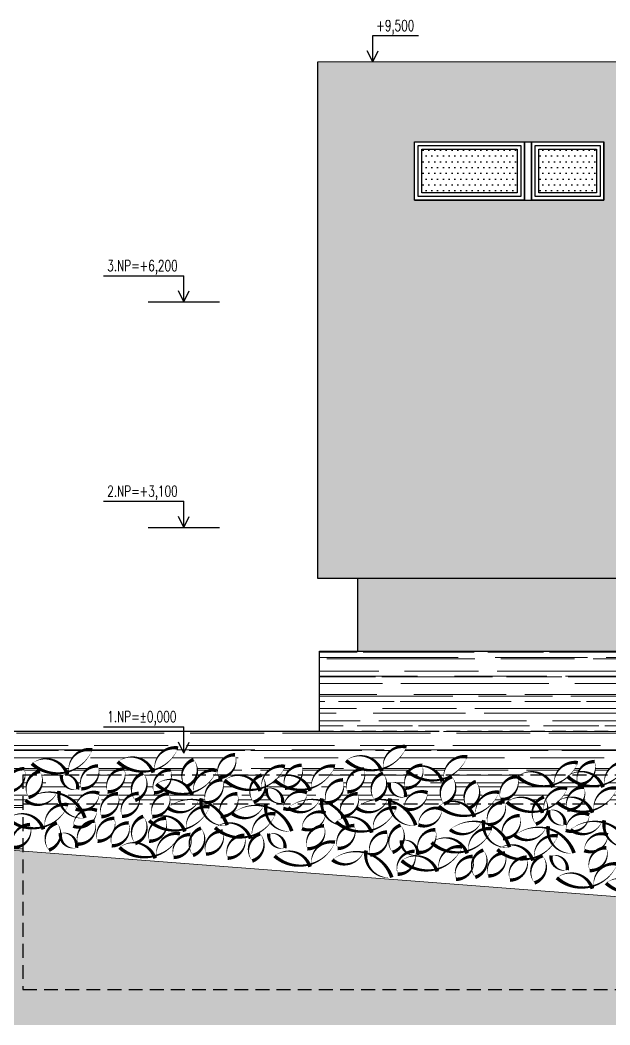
# Model space of a CAD drawing. Header units: metres. Extents: x -442 to 316, y -503 to 125.
# Drawn here: x -19.53 to -11.43, y 16.29 to 30.1 of the extents above; entities that cross this region are included whole.
import ezdxf

# ---------------------------------------------------------------- set-up
doc = ezdxf.new("R2010")
doc.units = ezdxf.units.M
doc.linetypes.add('DASHED', pattern=[19.05, 12.7, -6.35])
for name, color, linetype in [('popis', 6, 'Continuous'), ('SRAFA', 251, 'Continuous'), ('SRAFY', 3, 'Continuous'), ('zariz.predmety', 203, 'Continuous'), ('ZDIVO', 1, 'Continuous')]:
    doc.layers.add(name, color=color, linetype=linetype)
doc.styles.add('ROMANS', font='romans.shx', dxfattribs={"width": 0.7})

msp = doc.modelspace()

# ---------------------------------------------------------------- hatches: boundary and pattern name
at = {"layer": 'SRAFA', "linetype": 'Continuous'}
msp.add_hatch(color=256, dxfattribs=at).paths.add_polyline_path([(-35.530865, 19.774438), (-35.530865, 16.287732), (5.933, 16.287732), (5.933, 17.274438), (3.108387, 17.274438), (3.108387, 17.474438), (1.867037, 17.474438), (-5.132963, 17.614438), (-7.006338, 17.716752), (-24.302963, 19.049174), (-33.717793, 19.774438)])
at = {"layer": 'SRAFY', "linetype": 'Continuous'}
h = msp.add_hatch(dxfattribs=at)
h.set_pattern_fill('DOTS', color=256, scale=0.05, style=0)
h.set_pattern_definition([(0, (52.28478, 194.20546), (0.0396875, 0.079375), [0, -0.079375])])
h.paths.add_polyline_path([(-14.012963, 28.324438), (-12.702963, 28.324438), (-12.702963, 27.724438), (-14.012963, 27.724438)])
h = msp.add_hatch(dxfattribs=at)
h.set_pattern_fill('DOTS', color=256, scale=0.05, style=0)
h.set_pattern_definition([(0, (53.37478, 194.20546), (0.0396875, 0.079375), [0, -0.079375])])
h.paths.add_polyline_path([(-12.402963, 28.324438), (-11.612963, 28.324438), (-11.612963, 27.724438), (-12.402963, 27.724438)])
at = {"layer": 'SRAFY', "linetype": 'Continuous', "lineweight": 0}
msp.add_hatch(color=252, dxfattribs=at).paths.add_polyline_path([(-14.892963, 22.424438), (-14.892963, 21.424438), (-10.062963, 21.424438), (-10.062963, 22.424438)])
h = msp.add_hatch(dxfattribs=at)
h.set_pattern_fill('AR-RROOF', color=256, scale=0.01, style=0)
h.paths.add_polyline_path([(-5.382963, 20.324438), (-5.382963, 21.424438), (-15.417963, 21.424438), (-15.417963, 20.324438)])
h = msp.add_hatch(dxfattribs=at)
h.set_pattern_fill('AR-RROOF', color=256, scale=0.01, style=0)
h.paths.add_polyline_path([(-5.382963, 20.324438), (-15.417963, 20.324438), (-24.302963, 20.324438), (-24.302963, 19.90559, 0.000375952), (-24.302645, 19.905326, -0.221401291), (-23.875762, 20.008029, 0.017026921), (-23.868915, 20.025435, 0.627219539), (-23.836879, 20.039073, 0.031518356), (-23.842953, 20.000275, -0.030431924), (-23.783021, 19.980058, -0.510351036), (-23.550729, 20.286501, -0.501395592), (-23.766238, 19.972888, -0.188923993), (-23.500424, 19.702062, -0.109661285), (-23.399502, 19.722188, -0.395215045), (-23.533443, 19.42647, -0.074808976), (-23.378878, 19.418684, 0.017026921), (-23.372032, 19.43609, 0.627219539), (-23.339995, 19.449728, 0.031518356), (-23.346069, 19.41093, -0.110655578), (-23.144873, 19.304923, -0.454609068), (-22.827576, 19.470291, -0.426018166), (-23.08012, 19.239009, -0.034261703), (-23.038809, 19.181029, -0.195507095), (-22.859983, 19.183394, -0.368120938), (-23.065145, 18.95382), (-19.49297, 18.67864), (-19.492969, 18.763597, -0.147470646), (-19.625033, 18.726874, -0.370777941), (-19.509437, 19.014059, -0.107734172), (-19.701517, 19.124465, -0.180997322), (-19.492966, 19.189922), (-19.492964, 19.616823, -0.276878668), (-19.705083, 19.495762, -0.520567051), (-19.475138, 19.809503, -0.212989389), (-19.492964, 19.616823), (-19.492966, 19.324407), (-19.364544, 19.324406, -0.097602923), (-19.458019, 19.374889, -0.027817052), (-19.410832, 19.40831, -0.532587677), (-19.260185, 19.772416, -0.41421838), (-19.33889, 19.445991, -0.152156614), (-19.031136, 19.477592, 0.017026921), (-19.02429, 19.494998, 0.627219539), (-18.992253, 19.508636, 0.031518356), (-18.998327, 19.469837, -0.138077547), (-18.756408, 19.325177, -0.428077034), (-18.444966, 19.470291, -0.168688368), (-18.499561, 19.324397), (-18.408077, 19.324396, -0.302037285), (-18.186065, 19.46515, -0.15166993), (-18.182347, 19.324394), (-18.12666, 19.324394, -0.204529272), (-17.991956, 19.453301, -0.405626328), (-17.840037, 19.747157, -0.434115874), (-17.890886, 19.403993, -0.08502768), (-17.900444, 19.324392), (-17.705978, 19.32439, -0.302045659), (-17.483963, 19.46515, -0.15167738), (-17.480247, 19.324388), (-17.42733, 19.324387, -0.175558343), (-17.0769, 19.376598, 0.017026921), (-17.070054, 19.394004, 0.627219539), (-17.038017, 19.407642, 0.031518356), (-17.044091, 19.368843, -0.030431924), (-16.98416, 19.348626, -0.510351036), (-16.751867, 19.65507, -0.501395592), (-16.967377, 19.341456, -0.018553585), (-16.932776, 19.324382), (-16.769849, 19.324381, -0.302056824), (-16.547831, 19.46515, -0.151687314), (-16.544117, 19.324379), (-15.903922, 19.324373, -0.440655848), (-15.589465, 19.479074, -0.109701311), (-15.614174, 19.379136, -0.093526945), (-15.421311, 19.376598, 0.017026921), (-15.414465, 19.394004, 0.627219539), (-15.382428, 19.407642, 0.031518356), (-15.388502, 19.368843, -0.030431924), (-15.328571, 19.348626, -0.510351036), (-15.096278, 19.65507, -0.501395592), (-15.311788, 19.341456, -0.018569461), (-15.277158, 19.324367), (-15.114267, 19.324365, -0.30207657), (-14.892242, 19.46515, -0.151704883), (-14.888532, 19.324363), (-14.835654, 19.324363, -0.088421385), (-14.662355, 19.381637, -0.508080567), (-14.546214, 19.747157, -0.481512509), (-14.629208, 19.385322, -0.069698171), (-14.485179, 19.376598, 0.017026921), (-14.478332, 19.394004, 0.627219539), (-14.446295, 19.407642, 0.031518356), (-14.452369, 19.368843, -0.057836471), (-14.341009, 19.324358), (-14.248338, 19.324357, -0.440676408), (-13.933876, 19.479074, -0.181395328), (-13.996165, 19.324355), (-13.735314, 19.324352, -0.01810535), (-13.715016, 19.33423, -0.504594), (-13.597328, 19.697616, -0.431833421), (-13.646679, 19.355495, -0.170576996), (-13.442308, 19.324349), (-13.415945, 19.324349, -0.424934922), (-13.269041, 19.633017, -0.369665483), (-13.280203, 19.324348), (-13.249759, 19.324348, -0.356638634), (-12.939891, 19.481993, -0.389901542), (-12.702915, 19.699159, -0.491745915), (-12.222877, 19.583029, 0.016210113), (-12.190472, 19.592332, -0.499116137), (-11.868548, 19.890898, -0.091938634), (-11.970992, 19.731287, -0.094398761), (-11.859959, 19.767197, -0.29999477), (-11.638677, 19.906329, -0.204697864), (-11.652911, 19.720285, -0.146334829), (-11.536438, 19.584777, 0.016210113), (-11.504034, 19.59408, -0.499116137), (-11.182109, 19.892646, -0.221401291), (-11.504034, 19.59408, 0.017026921), (-11.501481, 19.575551, 0.627219534), (-11.522737, 19.547973, 0.031518356), (-11.536438, 19.584777, -0.14268086), (-11.827147, 19.595331, -0.043850056), (-11.868622, 19.592588, -0.023169983), (-11.874723, 19.613718, -0.075226539), (-12.005901, 19.697433, -0.103185361), (-12.190472, 19.592332, 0.017026921), (-12.18792, 19.573803, 0.627219534), (-12.209176, 19.546226, 0.031518356), (-12.222877, 19.583029, -0.24873021), (-12.696154, 19.699051, 0.002151066), (-12.698197, 19.699104, -0.520567051), (-12.928141, 19.385364, -0.103594908), (-12.939891, 19.481993, 0.009104523), (-12.949702, 19.483945, -0.09193081), (-13.052135, 19.324346), (-12.992421, 19.324345, -0.132230814), (-12.872574, 19.353842, -0.032200253), (-12.864629, 19.324344), (-12.812929, 19.324343, -0.019535816), (-12.844073, 19.350429, -0.359123675), (-12.447483, 19.339594, -0.149815433), (-12.334255, 19.420494, -0.044782806), (-12.310904, 19.385048, -0.340520514), (-12.013237, 19.539373, -0.091938634), (-12.115681, 19.379762, -0.094398761), (-12.004648, 19.415673, -0.29999477), (-11.783366, 19.554805, -0.204697864), (-11.7976, 19.368761, -0.056602796), (-11.743027, 19.324333), (-11.644901, 19.324332, -0.408904464), (-11.326799, 19.541121, -0.133512249), (-11.492532, 19.324331), (-11.114561, 19.324327, -0.033752302), (-11.144662, 19.345921, -0.221401291), (-10.71778, 19.448624, 0.017026921), (-10.710933, 19.46603, 0.627219539), (-10.678896, 19.479668, 0.031518356), (-10.68497, 19.44087, -0.030431924), (-10.625039, 19.420653, -0.510351036), (-10.392746, 19.727096, -0.501395592), (-10.608256, 19.413483, -0.078853516), (-10.471772, 19.324321), (-10.430001, 19.324321, -0.390440531), (-10.18871, 19.537177, -0.239398119), (-10.219248, 19.324319), (-10.163417, 19.324318, -0.165926468), (-9.830285, 19.367595, 0.017026921), (-9.823438, 19.385001, 0.627219539), (-9.791401, 19.398639, 0.031518356), (-9.797475, 19.35984, -0.0484261), (-9.703458, 19.324314), (-9.55421, 19.324313, -0.5358378), (-9.230344, 19.5511, -0.109701311), (-9.255053, 19.451163, -0.093526945), (-9.062191, 19.448624, 0.017026921), (-9.055344, 19.46603, 0.627219539), (-9.023307, 19.479668, 0.031518356), (-9.029381, 19.44087, -0.11844705), (-8.816165, 19.324306), (-8.633717, 19.324304, -0.33883691), (-8.472053, 19.563446, -0.273222275), (-8.438694, 19.324302), (-8.323902, 19.324301, -0.260884222), (-8.21949, 19.531453, -0.181510175), (-8.38636, 19.533757, -0.520567051), (-8.062494, 19.749207, -0.242972003), (-8.167063, 19.558046, -0.091987134), (-8.081566, 19.572006, -0.29124848), (-8.142017, 19.324299), (-8.027145, 19.324298, -0.189590194), (-7.864059, 19.384407, -0.064825099), (-7.852, 19.324296), (-7.702366, 19.324295, -0.297308201), (-7.541292, 19.527662, -0.231029783), (-7.496255, 19.324293), (-7.38625, 19.324292, -0.409622044), (-7.174898, 19.581792, -0.026241491), (-7.217185, 19.616258, -0.487270329), (-6.740678, 19.497333, 0.016210113), (-6.708273, 19.506636, -0.499116137), (-6.386349, 19.805201, -0.015289227), (-6.399252, 19.776138, -0.274251431), (-6.139613, 19.592318, 0.016210113), (-6.107208, 19.601621, -0.499116137), (-5.785284, 19.900186, -0.091938634), (-5.887728, 19.740575, -0.094398761), (-5.776695, 19.776485, -0.29999477), (-5.555413, 19.915617, -0.204697864), (-5.569647, 19.729573, -0.146334829), (-5.453174, 19.594066, 0.016210113), (-5.42077, 19.603369, -0.162420267), (-5.382963, 19.773093)])
h.paths.add_polyline_path([(-13.388364, 19.970815, -0.221401291), (-13.710288, 19.67225, 0.017026921), (-13.707736, 19.653721, 0.627219535), (-13.728992, 19.626143, 0.031518356), (-13.742693, 19.662947, -0.136537014), (-14.021453, 19.669704, -0.285086114), (-14.237015, 19.542291, -0.252770571), (-14.199349, 19.76477, -0.012596912), (-14.2192, 19.781871, -0.107140019), (-14.100171, 19.839189, -0.100629508), (-14.007071, 19.856032, -0.010077605), (-14.004176, 19.846911, -0.275846106), (-13.742693, 19.662947, 0.016210113), (-13.710288, 19.67225, -0.499116137)], flags=16)
h.paths.add_polyline_path([(-14.221797, 20.110576, -0.221401291), (-14.543722, 19.812011, 0.017026921), (-14.541169, 19.793482, 0.627219534), (-14.562425, 19.765904, 0.031518356), (-14.576126, 19.802708, -0.111213636), (-14.804584, 19.796848, -0.508797904), (-15.037215, 19.491525, -0.482489338), (-14.836125, 19.804133, -0.120121626), (-15.052633, 19.921633, -0.487270329), (-14.576126, 19.802708, 0.016210113), (-14.543722, 19.812011, -0.499116137)], flags=16)
h.paths.add_polyline_path([(-11.300711, 19.668255, -0.3337143), (-10.926265, 19.675017, -0.455928204), (-10.789213, 20.006271, -0.499284962), (-10.884635, 19.638899, -0.087291967), (-10.824204, 19.54933, 0.016210113), (-10.7918, 19.558634, -0.510540667), (-10.460064, 19.855247, -0.395636234), (-10.218369, 20.072358, -0.520567051), (-10.448314, 19.758618, -0.103594908), (-10.460064, 19.855247, 0.009104523), (-10.469875, 19.857199, -0.221401291), (-10.7918, 19.558634, 0.017026921), (-10.789247, 19.540104, 0.627219534), (-10.810503, 19.512527, 0.031518356), (-10.824204, 19.54933, -0.250947618)], flags=16)
h.paths.add_polyline_path([(-14.237382, 19.42036, -0.520567051), (-14.459675, 19.620069, -0.520567051)], flags=16)
h.paths.add_polyline_path([(-10.364245, 19.723684, -0.359123675), (-9.967656, 19.712848, -0.149815433), (-9.854427, 19.793748, -0.044782806), (-9.831077, 19.758302, -0.340520514), (-9.53341, 19.912627, -0.091938634), (-9.635854, 19.753017, -0.094398761), (-9.524821, 19.788927, -0.29999477), (-9.303539, 19.928059, -0.204697864), (-9.317773, 19.742015, -0.146334829), (-9.2013, 19.606507, 0.016210113), (-9.168896, 19.61581, -0.499116137), (-8.846971, 19.914375, -0.08716904), (-8.942746, 19.762003, -0.445181434), (-8.501965, 19.618997, 0.016210113), (-8.469561, 19.6283, -0.499116137), (-8.147637, 19.926865, -0.221401291), (-8.469561, 19.6283, 0.017026921), (-8.467008, 19.609771, 0.627219534), (-8.488265, 19.582193, 0.031518356), (-8.501965, 19.618997, -0.246520601), (-8.971998, 19.732151, -0.11129717), (-9.168896, 19.61581, 0.017026921), (-9.166343, 19.597281, 0.627219534), (-9.187599, 19.569703, 0.031518356), (-9.2013, 19.606507, -0.14268086), (-9.492009, 19.617061, -0.043850056), (-9.533483, 19.614318, -0.023169983), (-9.539585, 19.635448, -0.075226539), (-9.670763, 19.719163, -0.076065678), (-9.803097, 19.634071, -0.308752254), (-9.964877, 19.420775, -0.191773173), (-10.015629, 19.588955, -0.18586397)], flags=16)
h.paths.add_polyline_path([(-15.206092, 19.842349, -0.221401291), (-15.528017, 19.543784, 0.017026921), (-15.525464, 19.525255, 0.627219534), (-15.54672, 19.497677, 0.031518356), (-15.560421, 19.534481, -0.14268086), (-15.851129, 19.545034, -0.043850056), (-15.892604, 19.542291, -0.023169983), (-15.898706, 19.563421, -0.075226539), (-16.029884, 19.647136, -0.076065678), (-16.162218, 19.562045, -0.308752254), (-16.323998, 19.348749, -0.191773173), (-16.374749, 19.516928, -0.18586397), (-16.723366, 19.651657, -0.359123675), (-16.326776, 19.640822, -0.149815433), (-16.213548, 19.721721, -0.044782806), (-16.190197, 19.686275, -0.340520514), (-15.89253, 19.840601, -0.091938634), (-15.994975, 19.68099, -0.094398761), (-15.883941, 19.7169, -0.29999477), (-15.66266, 19.856032, -0.204697864), (-15.676894, 19.669988, -0.146334829), (-15.560421, 19.534481, 0.016210113), (-15.528017, 19.543784, -0.499116137)], flags=16)
h.paths.add_polyline_path([(-9.788123, 19.610948, -0.520567051), (-9.56583, 19.411239, -0.520567051)], flags=16)
h.paths.add_polyline_path([(-15.924951, 19.339212, -0.520567051), (-16.147244, 19.538922, -0.520567051)], flags=16)
h.paths.add_polyline_path([(-16.807434, 19.686591, -0.103594908), (-16.819184, 19.783221, 0.009104523), (-16.828996, 19.785172, -0.221401291), (-17.15092, 19.486607, 0.017026921), (-17.148368, 19.468078, 0.627219534), (-17.169624, 19.4405, 0.031518356), (-17.183325, 19.477304, -0.185030955), (-17.552884, 19.521401, -0.159553544), (-17.694278, 19.478463, -0.520567051), (-17.464333, 19.792204, -0.139982302), (-17.457908, 19.661973, -0.149451632), (-17.285386, 19.602991, -0.455928204), (-17.148334, 19.934245, -0.499284962), (-17.243756, 19.566873, -0.087291967), (-17.183325, 19.477304, 0.016210113), (-17.15092, 19.486607, -0.510540667), (-16.819184, 19.783221, -0.395636234), (-16.57749, 20.000332, -0.520567051)], flags=16)
h.paths.add_polyline_path([(-17.36103, 20.093095, -0.221401291), (-17.682955, 19.794529, 0.017026921), (-17.680402, 19.776, 0.627219534), (-17.701658, 19.748423, 0.031518356), (-17.715359, 19.785226, -0.250947618), (-18.191866, 19.904151, -0.487270329), (-17.715359, 19.785226, 0.016210113), (-17.682955, 19.794529, -0.499116137)], flags=16)
h.paths.add_polyline_path([(-8.047711, 19.702138, -0.487270329), (-7.571204, 19.583213, 0.016210113), (-7.538799, 19.592516, -0.499116137), (-7.216875, 19.891081, -0.221401291), (-7.538799, 19.592516, 0.017026921), (-7.536247, 19.573987, 0.627219534), (-7.557503, 19.546409, 0.031518356), (-7.571204, 19.583213, -0.250947618)], flags=16)
h.paths.add_polyline_path([(-18.331038, 19.491525, -0.520567051), (-18.101093, 19.805266, -0.520567051)], flags=16)
h.paths.add_polyline_path([(-18.691089, 19.533509, -0.520567051), (-18.461145, 19.847249, -0.520567051)], flags=16)
h.paths.add_polyline_path([(-18.540808, 20.068546, -0.221401291), (-18.862732, 19.76998, 0.017026921), (-18.86018, 19.751451, 0.627219534), (-18.881436, 19.723874, 0.031518356), (-18.895137, 19.760677, -0.250947618), (-19.371644, 19.879602, -0.487270329), (-18.895137, 19.760677, 0.016210113), (-18.862732, 19.76998, -0.499116137)], flags=16)
h.paths.add_polyline_path([(-18.741291, 19.524032, -0.520567051), (-18.963584, 19.723741, -0.520567051)], flags=16)
h.paths.add_polyline_path([(-20.166874, 18.797714, -0.19561804), (-20.156341, 18.976339, -0.152938913), (-20.297972, 18.967138, -0.231457404), (-20.245452, 18.815702, -0.520567051), (-20.467745, 19.015411, -0.203048914), (-20.327581, 18.990968, -0.072432821), (-20.312077, 19.057621, -0.108645271), (-20.418405, 19.139045, -0.125223083), (-20.609802, 18.96831, -0.304113847), (-20.517933, 18.787177, -0.411805176), (-20.736495, 18.922169, -0.238146599), (-21.190947, 19.037394, -0.020431989), (-21.215407, 19.044504, -0.354799033), (-21.451789, 18.860941, -0.346761333), (-21.353719, 19.138079, -0.038927165), (-21.382164, 19.177333, -0.169820049), (-21.655848, 18.969956, 0.017026921), (-21.653296, 18.951427, 0.627219535), (-21.674552, 18.923849, 0.031518356), (-21.688253, 18.960653, -0.250947618), (-22.16476, 19.079577, -0.487270329), (-21.688253, 18.960653, 0.016210113), (-21.655848, 18.969956, -0.404248156), (-21.42011, 19.270293, -0.079695869), (-21.426701, 19.368843, 0.016210113), (-21.45951, 19.376598, -0.496307686), (-21.884478, 19.27233, -0.276695336), (-22.096518, 19.15141, -0.520567051), (-21.866573, 19.46515, -0.206434259), (-21.881543, 19.277706, -0.218293144), (-21.45951, 19.376598, 0.017026921), (-21.452664, 19.394004, 0.627219539), (-21.420627, 19.407642, 0.031518356), (-21.426701, 19.368843, -0.030431924), (-21.36677, 19.348626, -0.510351036), (-21.134477, 19.65507, -0.501395592), (-21.349987, 19.341456, -0.107267621), (-21.172379, 19.210592, -0.442034544), (-20.930441, 19.46515, -0.206434259), (-20.945411, 19.277706, -0.218293144), (-20.523378, 19.376598, 0.014728618), (-20.517386, 19.391628, -0.163823503), (-20.569491, 19.495717, 0.598563666), (-20.589158, 19.467875, 0.031518356), (-20.602859, 19.504679, -0.250947618), (-21.079366, 19.623604, -0.487270329), (-20.602859, 19.504679, 0.015877217), (-20.571113, 19.51377, -0.012877941), (-20.571247, 19.523164, -0.488683336), (-20.24853, 19.812547, -0.180853755), (-20.495552, 19.544765, -0.39626752), (-20.347631, 19.343372, -0.086954924), (-20.410504, 19.339941, -0.065313542), (-20.295788, 19.26821, -0.514441402), (-19.972075, 19.479074, -0.506609195), (-20.286092, 19.26002, -0.054579685), (-20.209084, 19.177041, -0.227169724), (-20.004483, 19.192177, -0.105743775), (-20.027565, 19.09558, -0.097813006), (-19.93693, 19.111455, -0.520567051)], flags=16)
h.paths.add_polyline_path([(-20.723231, 19.715729, -0.520567051), (-20.612782, 20.088702, -0.520567051)], flags=16)
h.paths.add_polyline_path([(-21.090321, 19.702619, -0.520567051), (-20.860377, 20.01636, -0.520567051)], flags=16)
h.paths.add_polyline_path([(-21.244291, 19.842349, -0.221401291), (-21.566216, 19.543784, 0.017026921), (-21.563663, 19.525255, 0.627219534), (-21.584919, 19.497677, 0.031518356), (-21.59862, 19.534481, -0.250947618), (-22.075127, 19.653405, -0.487270329), (-21.59862, 19.534481, 0.016210113), (-21.566216, 19.543784, -0.499116137)], flags=16)
h.paths.add_polyline_path([(-21.642309, 19.69084, -0.520567051), (-21.53186, 20.063812, -0.520567051)], flags=16)
h.paths.add_polyline_path([(-22.011546, 19.785165, -0.520567051), (-21.781602, 20.098905, -0.520567051)], flags=16)
h.paths.add_polyline_path([(-22.031005, 20.10711, -0.221401291), (-22.35293, 19.808544, 0.017026921), (-22.350377, 19.790015, 0.627219534), (-22.371633, 19.762438, 0.031518356), (-22.385334, 19.799241, -0.045051943), (-22.477714, 19.784606, -0.492101018), (-22.713648, 19.491525, -0.39654102), (-22.5787, 19.787658, -0.153393294), (-22.861841, 19.918166, -0.487270329), (-22.385334, 19.799241, 0.016210113), (-22.35293, 19.808544, -0.499116137)], flags=16)
h.paths.add_polyline_path([(-22.798619, 19.15141, -0.520567051), (-22.568675, 19.46515, -0.520567051)], flags=16)
h = msp.add_hatch(color=256, dxfattribs=at)
h.dxf.hatch_style = 1
h.paths.add_polyline_path([(-16.389899, 20.336615), (-15.284899, 20.336615), (-15.284899, 20.083044), (-16.389899, 20.083044)], flags=9)
at = {"layer": 'ZDIVO', "linetype": 'Continuous', "lineweight": 0}
h = msp.add_hatch(color=35, dxfattribs=at)
h.paths.add_polyline_path([(-7.812963, 27.224438), (-7.812963, 28.424438), (-5.132963, 28.424438), (-5.132963, 29.374438), (-5.132963, 29.524438), (-15.442963, 29.524438), (-15.442963, 22.424438), (-5.132963, 22.424438), (-5.132963, 26.224438), (-5.132963, 27.224438)])
h.paths.add_polyline_path([(-6.912963, 25.324438), (-6.912963, 24.524438), (-10.06124, 24.524438), (-10.06124, 25.324438)], flags=16)
h.paths.add_polyline_path([(-11.512963, 27.624438), (-14.112963, 27.624438), (-14.112963, 28.424438), (-11.512963, 28.424438)], flags=16)

# ---------------------------------------------------------------- linework, layer by layer
for p, q in [((-15.442963, 22.424438), (-15.442963, 29.524438)), ((-14.112963, 27.624438), (-14.112963, 28.424438)), ((-14.112963, 28.424438), (-11.512963, 28.424438)), ((-12.602963, 27.624438), (-12.602963, 28.424438)), ((-12.502963, 28.424438), (-12.502963, 27.624438)), ((-11.512963, 27.624438), (-11.512963, 28.424438)), ((-14.112963, 27.624438), (-11.512963, 27.624438)), ((-5.132963, 22.424438), (-15.442963, 22.424438)), ((-14.892963, 21.424438), (-14.892963, 22.424438))]:
    msp.add_line(p, q)
at = {"layer": 'SRAFY', "linetype": 'Continuous'}
for p, q in [((-14.687319, 29.524438), (-14.687319, 29.885591)), ((-14.687319, 29.885591), (-14.056193, 29.885591)), ((-14.687319, 29.524438), (-14.76182, 29.675672)), ((-14.687319, 29.524438), (-14.612817, 29.675672)), ((-18.38466, 26.585591), (-17.281382, 26.585591)), ((-17.281382, 26.224438), (-17.281382, 26.585591)), ((-17.281382, 26.224438), (-17.355884, 26.375672)), ((-17.281382, 26.224438), (-17.20688, 26.375672)), ((-17.771205, 26.224438), (-16.791559, 26.224438)), ((-18.38466, 23.485591), (-17.281382, 23.485591)), ((-17.281382, 23.124438), (-17.281382, 23.485591)), ((-17.281382, 23.124438), (-17.355884, 23.275672)), ((-17.281382, 23.124438), (-17.20688, 23.275672)), ((-17.771205, 23.124438), (-16.791559, 23.124438)), ((-15.417963, 21.424438), (-5.382963, 21.424438)), ((-15.417963, 20.324438), (-15.417963, 21.424438)), ((-24.302963, 20.324438), (-15.417963, 20.324438)), ((-18.38466, 20.385591), (-17.281382, 20.385591)), ((-17.281382, 20.024438), (-17.281382, 20.385591)), ((-17.281382, 20.024438), (-17.355884, 20.175672)), ((-17.281382, 20.024438), (-17.20688, 20.175672))]:
    msp.add_line(p, q, dxfattribs=at)
at = {"layer": 'SRAFY', "linetype": 'Continuous', "lineweight": 0}
msp.add_line((-5.132963, 29.524438), (-15.442963, 29.524438), dxfattribs=at)
at = {"layer": 'SRAFY', "linetype": 'DASHED', "ltscale": 0.015}
for p, q in [((-15.417963, 20.324438), (-5.382963, 20.324438)), ((-19.492963, 19.724438), (-19.492981, 16.774407)), ((-19.492963, 19.724438), (-5.382963, 19.724438)), ((-19.492963, 19.324407), (-7.006793, 19.324288)), ((-19.492981, 16.774418), (-7.006072, 16.774289))]:
    msp.add_line(p, q, dxfattribs=at)
at = {"layer": 'SRAFY', "linetype": 'Continuous'}
for points in [[(-14.112963, 28.424438), (-12.602963, 28.424438), (-12.602963, 27.624438), (-14.112963, 27.624438)], [(-14.062963, 28.374438), (-12.652963, 28.374438), (-12.652963, 27.674438), (-14.062963, 27.674438)], [(-14.012963, 28.324438), (-12.702963, 28.324438), (-12.702963, 27.724438), (-14.012963, 27.724438)], [(-12.502963, 28.424438), (-11.512963, 28.424438), (-11.512963, 27.624438), (-12.502963, 27.624438)], [(-12.452963, 28.374438), (-11.562963, 28.374438), (-11.562963, 27.674438), (-12.452963, 27.674438)], [(-12.402963, 28.324438), (-11.612963, 28.324438), (-11.612963, 27.724438), (-12.402963, 27.724438)]]:
    msp.add_lwpolyline(points, close=True, dxfattribs=at)
at = {"layer": 'SRAFY', "linetype": 'Continuous', "lineweight": 0}
msp.add_lwpolyline([(-14.112963, 28.424438), (-11.512963, 28.424438), (-11.512963, 27.624438), (-14.112963, 27.624438)], close=True, dxfattribs=at)
at = {"layer": 'zariz.predmety', "color": 253, "linetype": 'Continuous', "ltscale": 0.001}
for points in [[(-19.371644, 19.879602, 0, 0, -0.520567051), (-19.371644, 19.879602, 0, 0.05, -0.520567051), (-18.883281, 19.729771, 0, 0.05, -0.520567051), (-18.86018, 19.751451, 0, 0.05, -0.520567051), (-18.540808, 20.068546, 0, 0.05, -0.520567051), (-19.371644, 19.879602, 0.05, 0.05, 0)], [(-18.191866, 19.904151, 0, 0, -0.520567051), (-18.191866, 19.904151, 0, 0.05, -0.520567051), (-17.703504, 19.75432, 0, 0.05, -0.520567051), (-17.680402, 19.776, 0, 0.05, -0.520567051), (-17.36103, 20.093095, 0, 0.05, -0.520567051), (-18.191866, 19.904151, 0.05, 0.05, 0)], [(-15.052633, 19.921633, 0, 0, -0.520567051), (-15.052633, 19.921633, 0, 0.05, -0.520567051), (-14.56427, 19.771801, 0, 0.05, -0.520567051), (-14.541169, 19.793482, 0, 0.05, -0.520567051), (-14.221797, 20.110576, 0, 0.05, -0.520567051), (-15.052633, 19.921633, 0.05, 0.05, 0)], [(-17.258784, 19.561272, 0, 0, -0.520567051), (-17.258784, 19.561272, 0, 0.05, -0.520567051), (-17.148334, 19.934245, 0, 0.05, -0.520567051), (-17.258784, 19.561272, 0.05, 0.05, 0)], [(-16.807434, 19.686591, 0, 0, -0.520567051), (-16.807434, 19.686591, 0, 0.05, -0.520567051), (-16.57749, 20.000332, 0, 0.05, -0.520567051), (-16.807434, 19.686591, 0.05, 0.05, 0)], [(-14.2192, 19.781871, 0, 0, -0.520567051), (-14.2192, 19.781871, 0, 0.05, -0.520567051), (-13.730837, 19.63204, 0, 0.05, -0.520567051), (-13.707736, 19.653721, 0, 0.05, -0.520567051), (-13.388364, 19.970815, 0, 0.05, -0.520567051), (-14.2192, 19.781871, 0.05, 0.05, 0)], [(-12.699384, 19.701954, 0, 0, -0.520567051), (-12.699384, 19.701954, 0, 0.05, -0.520567051), (-12.211021, 19.552123, 0, 0.05, -0.520567051), (-12.18792, 19.573803, 0, 0.05, -0.520567051), (-11.868548, 19.890898, 0, 0.05, -0.520567051), (-12.699384, 19.701954, 0.05, 0.05, 0)], [(-12.012945, 19.703702, 0, 0, -0.520567051), (-12.012945, 19.703702, 0, 0.05, -0.520567051), (-11.524583, 19.553871, 0, 0.05, -0.520567051), (-11.501481, 19.575551, 0, 0.05, -0.520567051), (-11.182109, 19.892646, 0, 0.05, -0.520567051), (-12.012945, 19.703702, 0.05, 0.05, 0)], [(-11.638677, 19.906329, 0, 0, -0.520567051), (-11.638677, 19.906329, 0, 0.05, -0.520567051), (-11.868622, 19.592588, 0, 0.05, -0.520567051), (-11.638677, 19.906329, 0.05, 0.05, 0)], [(-19.705083, 19.495762, 0, 0, -0.520567051), (-19.705083, 19.495762, 0, 0.05, -0.520567051), (-19.475138, 19.809503, 0, 0.05, -0.520567051), (-19.705083, 19.495762, 0.05, 0.05, 0)], [(-19.260185, 19.772416, 0, 0, -0.520567051), (-19.260185, 19.772416, 0, 0.05, -0.520567051), (-19.415637, 19.415846, 0, 0.05, -0.520567051), (-19.260185, 19.772416, 0.05, 0.05, 0)], [(-18.741291, 19.524032, 0, 0, -0.520567051), (-18.741291, 19.524032, 0, 0.05, -0.520567051), (-18.963584, 19.723741, 0, 0.05, -0.520567051), (-18.741291, 19.524032, 0.05, 0.05, 0)], [(-18.461145, 19.847249, 0, 0, -0.520567051), (-18.461145, 19.847249, 0, 0.05, -0.520567051), (-18.691089, 19.533509, 0, 0.05, -0.520567051), (-18.461145, 19.847249, 0.05, 0.05, 0)], [(-18.331038, 19.491525, 0, 0, -0.520567051), (-18.331038, 19.491525, 0, 0.05, -0.520567051), (-18.101093, 19.805266, 0, 0.05, -0.520567051), (-18.331038, 19.491525, 0.05, 0.05, 0)], [(-17.950487, 19.374184, 0, 0, -0.520567051), (-17.950487, 19.374184, 0, 0.05, -0.520567051), (-17.840037, 19.747157, 0, 0.05, -0.520567051), (-17.950487, 19.374184, 0.05, 0.05, 0)], [(-17.694278, 19.478463, 0, 0, -0.520567051), (-17.694278, 19.478463, 0, 0.05, -0.520567051), (-17.464333, 19.792204, 0, 0.05, -0.520567051), (-17.694278, 19.478463, 0.05, 0.05, 0)], [(-17.659831, 19.596229, 0, 0, -0.520567051), (-17.659831, 19.596229, 0, 0.05, -0.520567051), (-17.171469, 19.446398, 0, 0.05, -0.520567051), (-17.148368, 19.468078, 0, 0.05, -0.520567051), (-16.828996, 19.785172, 0, 0.05, -0.520567051), (-17.659831, 19.596229, 0.05, 0.05, 0)], [(-16.723366, 19.651657, 0, 0, -0.520567051), (-16.723366, 19.651657, 0, 0.05, -0.520567051), (-16.235004, 19.501826, 0, 0.05, -0.520567051), (-16.211902, 19.523507, 0, 0.05, -0.520567051), (-15.89253, 19.840601, 0, 0.05, -0.520567051), (-16.723366, 19.651657, 0.05, 0.05, 0)], [(-16.036928, 19.653405, 0, 0, -0.520567051), (-16.036928, 19.653405, 0, 0.05, -0.520567051), (-15.548565, 19.503574, 0, 0.05, -0.520567051), (-15.525464, 19.525255, 0, 0.05, -0.520567051), (-15.206092, 19.842349, 0, 0.05, -0.520567051), (-16.036928, 19.653405, 0.05, 0.05, 0)], [(-15.66266, 19.856032, 0, 0, -0.520567051), (-15.66266, 19.856032, 0, 0.05, -0.520567051), (-15.892604, 19.542291, 0, 0.05, -0.520567051), (-15.66266, 19.856032, 0.05, 0.05, 0)], [(-15.037215, 19.491525, 0, 0, -0.520567051), (-15.037215, 19.491525, 0, 0.05, -0.520567051), (-14.80727, 19.805266, 0, 0.05, -0.520567051), (-15.037215, 19.491525, 0.05, 0.05, 0)], [(-14.656663, 19.374184, 0, 0, -0.520567051), (-14.656663, 19.374184, 0, 0.05, -0.520567051), (-14.546214, 19.747157, 0, 0.05, -0.520567051), (-14.656663, 19.374184, 0.05, 0.05, 0)], [(-14.007071, 19.856032, 0, 0, -0.520567051), (-14.007071, 19.856032, 0, 0.05, -0.520567051), (-14.237015, 19.542291, 0, 0.05, -0.520567051), (-14.007071, 19.856032, 0.05, 0.05, 0)], [(-16.981812, 19.341329, 0, 0, -0.520567051), (-16.981812, 19.341329, 0, 0.05, -0.520567051), (-16.751867, 19.65507, 0, 0.05, -0.520567051), (-16.981812, 19.341329, 0.05, 0.05, 0)], [(-16.323998, 19.348749, 0, 0, -0.520567051), (-16.323998, 19.348749, 0, 0.05, -0.520567051), (-16.213548, 19.721721, 0, 0.05, -0.520567051), (-16.323998, 19.348749, 0.05, 0.05, 0)], [(-15.326223, 19.341329, 0, 0, -0.520567051), (-15.326223, 19.341329, 0, 0.05, -0.520567051), (-15.096278, 19.65507, 0, 0.05, -0.520567051), (-15.326223, 19.341329, 0.05, 0.05, 0)], [(-14.237382, 19.42036, 0, 0, -0.520567051), (-14.237382, 19.42036, 0, 0.05, -0.520567051), (-14.459675, 19.620069, 0, 0.05, -0.520567051), (-14.237382, 19.42036, 0.05, 0.05, 0)], [(-13.707777, 19.324644, 0, 0, -0.520567051), (-13.707777, 19.324644, 0, 0.05, -0.520567051), (-13.597328, 19.697616, 0, 0.05, -0.520567051), (-13.707777, 19.324644, 0.05, 0.05, 0)], [(-13.37949, 19.260044, 0, 0, -0.520567051), (-13.37949, 19.260044, 0, 0.05, -0.520567051), (-13.269041, 19.633017, 0, 0.05, -0.520567051), (-13.37949, 19.260044, 0.05, 0.05, 0)], [(-12.928141, 19.385364, 0, 0, -0.520567051), (-12.928141, 19.385364, 0, 0.05, -0.520567051), (-12.698197, 19.699104, 0, 0.05, -0.520567051), (-12.928141, 19.385364, 0.05, 0.05, 0)], [(-18.641076, 19.13283, 0, 0, -0.520567051), (-18.641076, 19.13283, 0, 0.05, -0.520567051), (-18.993531, 19.50259, 0, 0.05, -0.520567051), (-19.02429, 19.494998, 0, 0.05, -0.520567051), (-19.458019, 19.374889, 0, 0.05, -0.520567051), (-18.641076, 19.13283, 0.05, 0.05, 0)], [(-18.768832, 19.254842, 0, 0, -0.520567051), (-18.768832, 19.254842, 0, 0.05, -0.520567051), (-18.444966, 19.470291, 0, 0.05, -0.520567051), (-18.768832, 19.254842, 0.05, 0.05, 0)], [(-18.416009, 19.15141, 0, 0, -0.520567051), (-18.416009, 19.15141, 0, 0.05, -0.520567051), (-18.186065, 19.46515, 0, 0.05, -0.520567051), (-18.416009, 19.15141, 0.05, 0.05, 0)], [(-18.133149, 19.154717, 0, 0, -0.520567051), (-18.133149, 19.154717, 0, 0.05, -0.520567051), (-17.903204, 19.468458, 0, 0.05, -0.520567051), (-18.133149, 19.154717, 0.05, 0.05, 0)], [(-17.713908, 19.15141, 0, 0, -0.520567051), (-17.713908, 19.15141, 0, 0.05, -0.520567051), (-17.483963, 19.46515, 0, 0.05, -0.520567051), (-17.713908, 19.15141, 0.05, 0.05, 0)], [(-16.777775, 19.15141, 0, 0, -0.520567051), (-16.777775, 19.15141, 0, 0.05, -0.520567051), (-16.547831, 19.46515, 0, 0.05, -0.520567051), (-16.777775, 19.15141, 0.05, 0.05, 0)], [(-15.924951, 19.339212, 0, 0, -0.520567051), (-15.924951, 19.339212, 0, 0.05, -0.520567051), (-16.147244, 19.538922, 0, 0.05, -0.520567051), (-15.924951, 19.339212, 0.05, 0.05, 0)], [(-15.913331, 19.263624, 0, 0, -0.520567051), (-15.913331, 19.263624, 0, 0.05, -0.520567051), (-15.589465, 19.479074, 0, 0.05, -0.520567051), (-15.913331, 19.263624, 0.05, 0.05, 0)], [(-15.122186, 19.15141, 0, 0, -0.520567051), (-15.122186, 19.15141, 0, 0.05, -0.520567051), (-14.892242, 19.46515, 0, 0.05, -0.520567051), (-15.122186, 19.15141, 0.05, 0.05, 0)], [(-14.257742, 19.263624, 0, 0, -0.520567051), (-14.257742, 19.263624, 0, 0.05, -0.520567051), (-13.933876, 19.479074, 0, 0.05, -0.520567051), (-14.257742, 19.263624, 0.05, 0.05, 0)], [(-13.780538, 19.295001, 0, 0, -0.520567051), (-13.780538, 19.295001, 0, 0.05, -0.520567051), (-13.292176, 19.14517, 0, 0.05, -0.520567051), (-13.269074, 19.16685, 0, 0.05, -0.520567051), (-12.949702, 19.483945, 0, 0.05, -0.520567051), (-13.780538, 19.295001, 0.05, 0.05, 0)], [(-12.844073, 19.350429, 0, 0, -0.520567051), (-12.844073, 19.350429, 0, 0.05, -0.520567051), (-12.35571, 19.200598, 0, 0.05, -0.520567051), (-12.332609, 19.222279, 0, 0.05, -0.520567051), (-12.013237, 19.539373, 0, 0.05, -0.520567051), (-12.844073, 19.350429, 0.05, 0.05, 0)], [(-12.157634, 19.352177, 0, 0, -0.520567051), (-12.157634, 19.352177, 0, 0.05, -0.520567051), (-11.669272, 19.202346, 0, 0.05, -0.520567051), (-11.646171, 19.224027, 0, 0.05, -0.520567051), (-11.326799, 19.541121, 0, 0.05, -0.520567051), (-12.157634, 19.352177, 0.05, 0.05, 0)], [(-11.783366, 19.554805, 0, 0, -0.520567051), (-11.783366, 19.554805, 0, 0.05, -0.520567051), (-12.013311, 19.241064, 0, 0.05, -0.520567051), (-11.783366, 19.554805, 0.05, 0.05, 0)], [(-19.701517, 19.124465, 0, 0, -0.520567051), (-19.701517, 19.124465, 0, 0.05, -0.520567051), (-19.213155, 18.974634, 0, 0.05, -0.520567051), (-19.190054, 18.996315, 0, 0.05, -0.520567051), (-18.870682, 19.313409, 0, 0.05, -0.520567051), (-19.701517, 19.124465, 0.05, 0.05, 0)], [(-16.68684, 19.031836, 0, 0, -0.520567051), (-16.68684, 19.031836, 0, 0.05, -0.520567051), (-17.039295, 19.401596, 0, 0.05, -0.520567051), (-17.070054, 19.394004, 0, 0.05, -0.520567051), (-17.503783, 19.273895, 0, 0.05, -0.520567051), (-16.68684, 19.031836, 0.05, 0.05, 0)], [(-15.799345, 18.950807, 0, 0, -0.520567051), (-15.799345, 18.950807, 0, 0.05, -0.520567051), (-16.1518, 19.320567, 0, 0.05, -0.520567051), (-16.182559, 19.312974, 0, 0.05, -0.520567051), (-16.616288, 19.192866, 0, 0.05, -0.520567051), (-15.799345, 18.950807, 0.05, 0.05, 0)], [(-15.031251, 19.031836, 0, 0, -0.520567051), (-15.031251, 19.031836, 0, 0.05, -0.520567051), (-15.383706, 19.401596, 0, 0.05, -0.520567051), (-15.414465, 19.394004, 0, 0.05, -0.520567051), (-15.848194, 19.273895, 0, 0.05, -0.520567051), (-15.031251, 19.031836, 0.05, 0.05, 0)], [(-14.095119, 19.031836, 0, 0, -0.520567051), (-14.095119, 19.031836, 0, 0.05, -0.520567051), (-14.447574, 19.401596, 0, 0.05, -0.520567051), (-14.478332, 19.394004, 0, 0.05, -0.520567051), (-14.912062, 19.273895, 0, 0.05, -0.520567051), (-14.095119, 19.031836, 0.05, 0.05, 0)], [(-13.102518, 19.040102, 0, 0, -0.520567051), (-13.102518, 19.040102, 0, 0.05, -0.520567051), (-12.872574, 19.353842, 0, 0.05, -0.520567051), (-13.102518, 19.040102, 0.05, 0.05, 0)], [(-12.444704, 19.047521, 0, 0, -0.520567051), (-12.444704, 19.047521, 0, 0.05, -0.520567051), (-12.334255, 19.420494, 0, 0.05, -0.520567051), (-12.444704, 19.047521, 0.05, 0.05, 0)], [(-18.801239, 19.020514, 0, 0, -0.520567051), (-18.801239, 19.020514, 0, 0.05, -0.520567051), (-18.477373, 19.235964, 0, 0.05, -0.520567051), (-18.801239, 19.020514, 0.05, 0.05, 0)], [(-17.758801, 19.094826, 0, 0, -0.520567051), (-17.758801, 19.094826, 0, 0.05, -0.520567051), (-17.270439, 18.944995, 0, 0.05, -0.520567051), (-17.247337, 18.966675, 0, 0.05, -0.520567051), (-16.927965, 19.28377, 0, 0.05, -0.520567051), (-17.758801, 19.094826, 0.05, 0.05, 0)], [(-16.854063, 18.998256, 0, 0, -0.520567051), (-16.854063, 18.998256, 0, 0.05, -0.520567051), (-16.365701, 18.848425, 0, 0.05, -0.520567051), (-16.342599, 18.870105, 0, 0.05, -0.520567051), (-16.023227, 19.1872, 0, 0.05, -0.520567051), (-16.854063, 18.998256, 0.05, 0.05, 0)], [(-15.659488, 18.984731, 0, 0, -0.520567051), (-15.659488, 18.984731, 0, 0.05, -0.520567051), (-15.335622, 19.20018, 0, 0.05, -0.520567051), (-15.659488, 18.984731, 0.05, 0.05, 0)], [(-15.190428, 19.079577, 0, 0, -0.520567051), (-15.190428, 19.079577, 0, 0.05, -0.520567051), (-14.702066, 18.929746, 0, 0.05, -0.520567051), (-14.678964, 18.951427, 0, 0.05, -0.520567051), (-14.359592, 19.268521, 0, 0.05, -0.520567051), (-15.190428, 19.079577, 0.05, 0.05, 0)], [(-14.059804, 19.037319, 0, 0, -0.520567051), (-14.059804, 19.037319, 0, 0.05, -0.520567051), (-13.735938, 19.252769, 0, 0.05, -0.520567051), (-14.059804, 19.037319, 0.05, 0.05, 0)], [(-12.045657, 19.037985, 0, 0, -0.520567051), (-12.045657, 19.037985, 0, 0.05, -0.520567051), (-12.26795, 19.237694, 0, 0.05, -0.520567051), (-12.045657, 19.037985, 0.05, 0.05, 0)], [(-12.034038, 18.962397, 0, 0, -0.520567051), (-12.034038, 18.962397, 0, 0.05, -0.520567051), (-11.710172, 19.177846, 0, 0.05, -0.520567051), (-12.034038, 18.962397, 0.05, 0.05, 0)], [(-19.625033, 18.726874, 0, 0, -0.520567051), (-19.625033, 18.726874, 0, 0.05, -0.520567051), (-19.395089, 19.040615, 0, 0.05, -0.520567051), (-19.625033, 18.726874, 0.05, 0.05, 0)], [(-19.136469, 18.690603, 0, 0, -0.520567051), (-19.136469, 18.690603, 0, 0.05, -0.520567051), (-19.026019, 19.063576, 0, 0.05, -0.520567051), (-19.136469, 18.690603, 0.05, 0.05, 0)], [(-18.506109, 19.086567, 0, 0, -0.520567051), (-18.506109, 19.086567, 0, 0.05, -0.520567051), (-18.736053, 18.772826, 0, 0.05, -0.520567051), (-18.506109, 19.086567, 0.05, 0.05, 0)], [(-18.468414, 18.813055, 0, 0, -0.520567051), (-18.468414, 18.813055, 0, 0.05, -0.520567051), (-18.23847, 19.126796, 0, 0.05, -0.520567051), (-18.468414, 18.813055, 0.05, 0.05, 0)], [(-18.271942, 18.75012, 0, 0, -0.520567051), (-18.271942, 18.75012, 0, 0.05, -0.520567051), (-18.041997, 19.063861, 0, 0.05, -0.520567051), (-18.271942, 18.75012, 0.05, 0.05, 0)], [(-17.95032, 18.781493, 0, 0, -0.520567051), (-17.95032, 18.781493, 0, 0.05, -0.520567051), (-17.839871, 19.154465, 0, 0.05, -0.520567051), (-17.95032, 18.781493, 0.05, 0.05, 0)], [(-17.75888, 18.813055, 0, 0, -0.520567051), (-17.75888, 18.813055, 0, 0.05, -0.520567051), (-17.528936, 19.126796, 0, 0.05, -0.520567051), (-17.75888, 18.813055, 0.05, 0.05, 0)], [(-12.807547, 18.730609, 0, 0, -0.520567051), (-12.807547, 18.730609, 0, 0.05, -0.520567051), (-13.160002, 19.100369, 0, 0.05, -0.520567051), (-13.19076, 19.092776, 0, 0.05, -0.520567051), (-13.62449, 18.972667, 0, 0.05, -0.520567051), (-12.807547, 18.730609, 0.05, 0.05, 0)], [(-12.898482, 18.850182, 0, 0, -0.520567051), (-12.898482, 18.850182, 0, 0.05, -0.520567051), (-12.668537, 19.163923, 0, 0.05, -0.520567051), (-12.898482, 18.850182, 0.05, 0.05, 0)], [(-11.151958, 18.730609, 0, 0, -0.520567051), (-11.151958, 18.730609, 0, 0.05, -0.520567051), (-11.504413, 19.100369, 0, 0.05, -0.520567051), (-11.535171, 19.092776, 0, 0.05, -0.520567051), (-11.968901, 18.972667, 0, 0.05, -0.520567051), (-11.151958, 18.730609, 0.05, 0.05, 0)], [(-18.755129, 18.721932, 0, 0, -0.520567051), (-18.755129, 18.721932, 0, 0.05, -0.520567051), (-18.977422, 18.921642, 0, 0.05, -0.520567051), (-18.755129, 18.721932, 0.05, 0.05, 0)], [(-18.166223, 18.726503, 0, 0, -0.520567051), (-18.166223, 18.726503, 0, 0.05, -0.520567051), (-17.67786, 18.576672, 0, 0.05, -0.520567051), (-17.654759, 18.598352, 0, 0.05, -0.520567051), (-17.335387, 18.915446, 0, 0.05, -0.520567051), (-18.166223, 18.726503, 0.05, 0.05, 0)], [(-17.421184, 18.590458, 0, 0, -0.520567051), (-17.421184, 18.590458, 0, 0.05, -0.520567051), (-17.19124, 18.904199, 0, 0.05, -0.520567051), (-17.421184, 18.590458, 0.05, 0.05, 0)], [(-17.157157, 18.618116, 0, 0, -0.520567051), (-17.157157, 18.618116, 0, 0.05, -0.520567051), (-17.046707, 18.991089, 0, 0.05, -0.520567051), (-17.157157, 18.618116, 0.05, 0.05, 0)], [(-16.978117, 18.636463, 0, 0, -0.520567051), (-16.978117, 18.636463, 0, 0.05, -0.520567051), (-16.748173, 18.950204, 0, 0.05, -0.520567051), (-16.978117, 18.636463, 0.05, 0.05, 0)], [(-16.342641, 18.541028, 0, 0, -0.520567051), (-16.342641, 18.541028, 0, 0.05, -0.520567051), (-16.232191, 18.914001, 0, 0.05, -0.520567051), (-16.342641, 18.541028, 0.05, 0.05, 0)], [(-15.892805, 18.717061, 0, 0, -0.520567051), (-15.892805, 18.717061, 0, 0.05, -0.520567051), (-16.115098, 18.916771, 0, 0.05, -0.520567051), (-15.892805, 18.717061, 0.05, 0.05, 0)], [(-15.584639, 18.709238, 0, 0, -0.520567051), (-15.584639, 18.709238, 0, 0.05, -0.520567051), (-15.354694, 19.022979, 0, 0.05, -0.520567051), (-15.584639, 18.709238, 0.05, 0.05, 0)], [(-15.169513, 18.713762, 0, 0, -0.520567051), (-15.169513, 18.713762, 0, 0.05, -0.520567051), (-14.939569, 19.027503, 0, 0.05, -0.520567051), (-15.169513, 18.713762, 0.05, 0.05, 0)], [(-14.720158, 18.624439, 0, 0, -0.520567051), (-14.720158, 18.624439, 0, 0.05, -0.520567051), (-14.490213, 18.93818, 0, 0.05, -0.520567051), (-14.720158, 18.624439, 0.05, 0.05, 0)], [(-14.415101, 18.659302, 0, 0, -0.520567051), (-14.415101, 18.659302, 0, 0.05, -0.520567051), (-14.304651, 19.032275, 0, 0.05, -0.520567051), (-14.415101, 18.659302, 0.05, 0.05, 0)], [(-13.827643, 18.970053, 0, 0, -0.520567051), (-13.827643, 18.970053, 0, 0.05, -0.520567051), (-14.057588, 18.656313, 0, 0.05, -0.520567051), (-13.827643, 18.970053, 0.05, 0.05, 0)], [(-13.879508, 18.793598, 0, 0, -0.520567051), (-13.879508, 18.793598, 0, 0.05, -0.520567051), (-13.391145, 18.643767, 0, 0.05, -0.520567051), (-13.368044, 18.665448, 0, 0.05, -0.520567051), (-13.048672, 18.982542, 0, 0.05, -0.520567051), (-13.879508, 18.793598, 0.05, 0.05, 0)], [(-11.920052, 18.649579, 0, 0, -0.520567051), (-11.920052, 18.649579, 0, 0.05, -0.520567051), (-12.272507, 19.019339, 0, 0.05, -0.520567051), (-12.303265, 19.011747, 0, 0.05, -0.520567051), (-12.736995, 18.891638, 0, 0.05, -0.520567051), (-11.920052, 18.649579, 0.05, 0.05, 0)], [(-11.780195, 18.683503, 0, 0, -0.520567051), (-11.780195, 18.683503, 0, 0.05, -0.520567051), (-11.456329, 18.898952, 0, 0.05, -0.520567051), (-11.780195, 18.683503, 0.05, 0.05, 0)], [(-16.680689, 18.5802, 0, 0, -0.520567051), (-16.680689, 18.5802, 0, 0.05, -0.520567051), (-16.450744, 18.893941, 0, 0.05, -0.520567051), (-16.680689, 18.5802, 0.05, 0.05, 0)], [(-16.036519, 18.610679, 0, 0, -0.520567051), (-16.036519, 18.610679, 0, 0.05, -0.520567051), (-15.548157, 18.460848, 0, 0.05, -0.520567051), (-15.525056, 18.482529, 0, 0.05, -0.520567051), (-15.205684, 18.799623, 0, 0.05, -0.520567051), (-16.036519, 18.610679, 0.05, 0.05, 0)], [(-14.06984, 18.624172, 0, 0, -0.520567051), (-14.06984, 18.624172, 0, 0.05, -0.520567051), (-14.292133, 18.823881, 0, 0.05, -0.520567051), (-14.06984, 18.624172, 0.05, 0.05, 0)], [(-12.97477, 18.697028, 0, 0, -0.520567051), (-12.97477, 18.697028, 0, 0.05, -0.520567051), (-12.486407, 18.547197, 0, 0.05, -0.520567051), (-12.463306, 18.568878, 0, 0.05, -0.520567051), (-12.143934, 18.885972, 0, 0.05, -0.520567051), (-12.97477, 18.697028, 0.05, 0.05, 0)], [(-14.425186, 18.314946, 0, 0, -0.520567051), (-14.425186, 18.314946, 0, 0.05, -0.520567051), (-14.777642, 18.684706, 0, 0.05, -0.520567051), (-14.8084, 18.677114, 0, 0.05, -0.520567051), (-15.242129, 18.557005, 0, 0.05, -0.520567051), (-14.425186, 18.314946, 0.05, 0.05, 0)], [(-14.112787, 18.673196, 0, 0, -0.520567051), (-14.112787, 18.673196, 0, 0.05, -0.520567051), (-14.342731, 18.359455, 0, 0.05, -0.520567051), (-14.112787, 18.673196, 0.05, 0.05, 0)], [(-14.289587, 18.545483, 0, 0, -0.520567051), (-14.289587, 18.545483, 0, 0.05, -0.520567051), (-13.801225, 18.395652, 0, 0.05, -0.520567051), (-13.778123, 18.417332, 0, 0.05, -0.520567051), (-13.458751, 18.734427, 0, 0.05, -0.520567051), (-14.289587, 18.545483, 0.05, 0.05, 0)], [(-13.277863, 18.316889, 0, 0, -0.520567051), (-13.277863, 18.316889, 0, 0.05, -0.520567051), (-13.167414, 18.689861, 0, 0.05, -0.520567051), (-13.277863, 18.316889, 0.05, 0.05, 0)], [(-13.098824, 18.335236, 0, 0, -0.520567051), (-13.098824, 18.335236, 0, 0.05, -0.520567051), (-12.868879, 18.648976, 0, 0.05, -0.520567051), (-13.098824, 18.335236, 0.05, 0.05, 0)], [(-11.705345, 18.408011, 0, 0, -0.520567051), (-11.705345, 18.408011, 0, 0.05, -0.520567051), (-11.475401, 18.721752, 0, 0.05, -0.520567051), (-11.705345, 18.408011, 0.05, 0.05, 0)], [(-13.541891, 18.28923, 0, 0, -0.520567051), (-13.541891, 18.28923, 0, 0.05, -0.520567051), (-13.311947, 18.602971, 0, 0.05, -0.520567051), (-13.541891, 18.28923, 0.05, 0.05, 0)], [(-12.801396, 18.278972, 0, 0, -0.520567051), (-12.801396, 18.278972, 0, 0.05, -0.520567051), (-12.571451, 18.592713, 0, 0.05, -0.520567051), (-12.801396, 18.278972, 0.05, 0.05, 0)], [(-12.463348, 18.239801, 0, 0, -0.520567051), (-12.463348, 18.239801, 0, 0.05, -0.520567051), (-12.352898, 18.612773, 0, 0.05, -0.520567051), (-12.463348, 18.239801, 0.05, 0.05, 0)], [(-12.013512, 18.415833, 0, 0, -0.520567051), (-12.013512, 18.415833, 0, 0.05, -0.520567051), (-12.235805, 18.615543, 0, 0.05, -0.520567051), (-12.013512, 18.415833, 0.05, 0.05, 0)], [(-12.157226, 18.309452, 0, 0, -0.520567051), (-12.157226, 18.309452, 0, 0.05, -0.520567051), (-11.668864, 18.159621, 0, 0.05, -0.520567051), (-11.645762, 18.181301, 0, 0.05, -0.520567051), (-11.32639, 18.498395, 0, 0.05, -0.520567051), (-12.157226, 18.309452, 0.05, 0.05, 0)], [(-11.482095, 18.236282, 0, 0, -0.520567051), (-11.482095, 18.236282, 0, 0.05, -0.520567051), (-10.993732, 18.086451, 0, 0.05, -0.520567051), (-10.970631, 18.108131, 0, 0.05, -0.520567051), (-10.651259, 18.425226, 0, 0.05, -0.520567051), (-11.482095, 18.236282, 0.05, 0.05, 0)]]:
    msp.add_lwpolyline(points, format="xyseb", close=True, dxfattribs=at)
at = {"layer": 'ZDIVO', "linetype": 'Continuous', "lineweight": 0}
msp.add_line((-33.717793, 19.774438), (-7.006793, 17.716777), dxfattribs=at)

# ---------------------------------------------------------------- texts
at = {"layer": 'popis', "linetype": 'Continuous', "char_height": 0.15, "width": 2.20915077, "attachment_point": 1, "style": 'ROMANS'}
for s, insert in [('+9,500', (-14.637773, 30.099115)), ('3.NP=+6,200', (-18.335115, 26.799115)), ('2.NP=+3,100', (-18.335115, 23.699115)), ('1.NP=%%P0,000', (-18.335115, 20.599115))]:
    msp.add_mtext(s, dxfattribs=dict(at, insert=insert))

doc.saveas('drawing.dxf')
